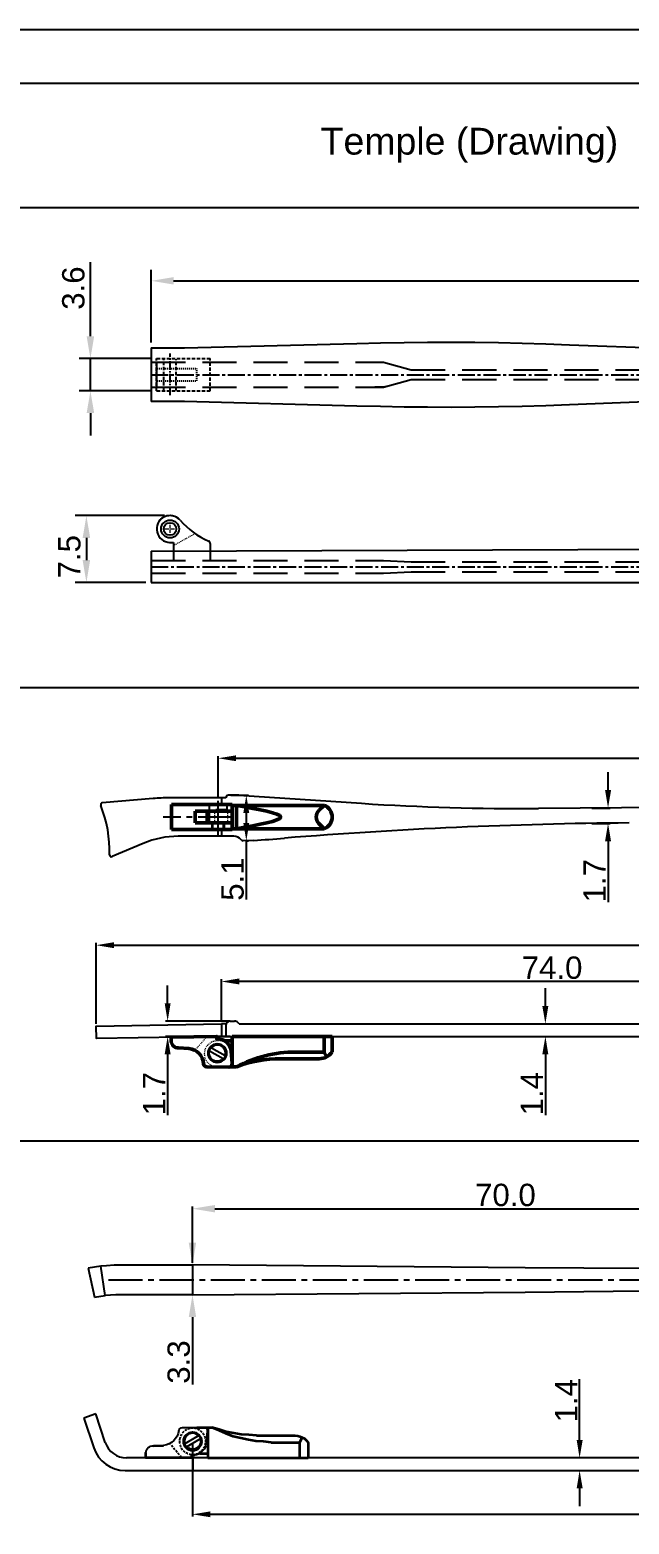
# Model space of a CAD drawing. Header units: millimetres. Extents: x 7018 to 13530, y 4187 to 5692.
# Drawn here: x 7608.3 to 7675.3, y 5081.7 to 5248.9 of the extents above; entities that cross this region are included whole.
import ezdxf

# ---------------------------------------------------------------- set-up
doc = ezdxf.new("R2010")
doc.units = ezdxf.units.MM
for name, pattern in [('CENTER2', [28.575, 19.05, -3.175, 3.175, -3.175]), ('DASHED', [19.05, 12.7, -6.35]), ('DASHEDX2', [38.1, 25.4, -12.7]), ('HIDDEN2', [0.1875, 0.125, -0.0625])]:
    doc.linetypes.add(name, pattern=pattern)
for name, color, linetype in [('Center Line', 2, 'CENTER2'), ('Dimension', 3, 'Continuous'), ('hid', 3, 'DASHEDX2'), ('Hidden Line', 1, 'HIDDEN2'), ('PDF_Geometry', 7, 'Continuous'), ('中心线', 1, 'CENTER2')]:
    doc.layers.add(name, color=color, linetype=linetype)
for name, color, linetype, lineweight in [('odj', 4, 'Continuous', 35), ('粗实线', 4, 'Continuous', 50), ('虚线', 1, 'HIDDEN2', 9)]:
    doc.layers.add(name, color=color, linetype=linetype, lineweight=lineweight)
doc.styles.get("Standard").update_dxf_attribs({"font": 'arial.ttf'})
doc.styles.add('样式 1', font='romant.shx')
doc.dimstyles.new('ISO-25$0', dxfattribs={"dimtxt": 2.5, "dimasz": 2.5, "dimexe": 0.5, "dimexo": 1, "dimgap": 1, "dimtad": 0, "dimtih": 1, "dimtoh": 1, "dimdec": 1, "dimzin": 10, "dimdsep": 46, "dimlunit": 6, "dimtxsty": '样式 1', "dimcen": 0, "dimclrd": 256, "dimclre": 256, "dimclrt": 7, "dimazin": 0, "dimtfac": 1, "dimtdec": 1, "dimtofl": 0, "dimtmove": 0, "dimatfit": 0, "dimfxl": 1, "dimtolj": 1, "dimtzin": 10, "dimarcsym": 0})
doc.dimstyles.new('Standard$0', dxfattribs={"dimtxt": 2.3, "dimasz": 2, "dimexe": 1, "dimexo": 1, "dimgap": 1, "dimtad": 1, "dimdec": 1, "dimzin": 0, "dimdsep": 46, "dimtxsty": 'Standard', "dimcen": 0, "dimclrd": 4, "dimclre": 4, "dimclrt": 4, "dimadec": 1, "dimazin": 0, "dimtfac": 1, "dimtdec": 1, "dimtofl": 0, "dimtmove": 0, "dimatfit": 0, "dimfxl": 1, "dimtfillclr": 256, "dimtolj": 1, "dimtzin": 0, "dimlwd": -1, "dimlwe": -1, "dimarcsym": 1})

# ---------------------------------------------------------------- blocks, each defined once
blk = doc.blocks.new('A$C4129f865')
at = {"layer": 'hid', "ltscale": 0.03}
for p, q in [((-2.24, 1.4), (-2.24, 0.66)), ((-2.14, 1.4), (-2.14, 0.66)), ((-0.94, 1.4), (-0.94, 0.66)), ((-0.84, 1.4), (-0.84, 0.66)), ((-2.24, -0.67), (-2.24, -0.8)), ((-0.84, -0.67), (-0.84, -0.8))]:
    blk.add_line(p, q, dxfattribs=at)
at = {"layer": 'hid', "ltscale": 0.05}
for p, q in [((-0.54, -0.8), (-2.54, -0.8)), ((-2.54, -0.8), (-2.54, -1.4)), ((-0.54, -0.8), (-0.54, -1.4))]:
    blk.add_line(p, q, dxfattribs=at)
at = {"layer": '中心线', "linetype": 'CENTER2', "ltscale": 0.2}
for p, q in [((-1.54, 2), (-1.54, -2)), ((0, 0), (-7.7, 0))]:
    blk.add_line(p, q, dxfattribs=at)
at = {"layer": '粗实线'}
for p, q in [((0, 1.4), (-6.77, 1.4)), ((-6.77, 1.4), (-6.77, -1.4)), ((0, 0.66), (-4.13, 0.66)), ((-4.13, 0.66), (-4.13, -0.67)), ((-2.77, 0.66), (-2.77, -0.67)), ((0, 1.4), (0, 0.66)), ((0, -1.4), (-6.77, -1.4)), ((0, -0.67), (-4.13, -0.67)), ((0, -0.67), (0, -1.4))]:
    blk.add_line(p, q, dxfattribs=at)
blk = doc.blocks.new('*D2189')
at = {"layer": 'Defpoints', "color": 0, "transparency": 16777216}
for p in [(7756.69, 5167.37), (7629.34, 5162.79), (7756.69, 5161.85)]:
    blk.add_point(p, dxfattribs=at)
at = {"layer": 'Dimension', "color": 3, "transparency": 16777216}
for p, q in [((7629.34, 5163.04), (7629.34, 5167.62)), ((7631.34, 5167.37), (7754.69, 5167.37)), ((7756.69, 5162.1), (7756.69, 5167.62))]:
    blk.add_line(p, q, dxfattribs=at)
for points in [[(7631.34, 5167.7), (7631.34, 5167.04), (7629.34, 5167.37)], [(7754.69, 5167.7), (7754.69, 5167.04), (7756.69, 5167.37)]]:
    blk.add_solid(points, dxfattribs=at)
at = {"layer": 'Dimension', "transparency": 16777216, "insert": (7693.02, 5168.9), "char_height": 2.5, "attachment_point": 5}
blk.add_mtext('\\A1;127.3', dxfattribs=at)
blk = doc.blocks.new('*D2190')
at = {"layer": 'Defpoints', "color": 0, "transparency": 16777216}
for p in [(7756.69, 5146.45), (7615.69, 5137.4), (7756.69, 5137.62)]:
    blk.add_point(p, dxfattribs=at)
at = {"layer": 'Dimension', "color": 3, "transparency": 16777216}
for p, q in [((7615.69, 5137.65), (7615.69, 5146.7)), ((7617.69, 5146.45), (7754.69, 5146.45)), ((7756.69, 5137.87), (7756.69, 5146.7))]:
    blk.add_line(p, q, dxfattribs=at)
for points in [[(7617.69, 5146.79), (7617.69, 5146.12), (7615.69, 5146.45)], [(7754.69, 5146.79), (7754.69, 5146.12), (7756.69, 5146.45)]]:
    blk.add_solid(points, dxfattribs=at)
at = {"layer": 'Dimension', "transparency": 16777216, "insert": (7686.19, 5147.98), "char_height": 2.5, "attachment_point": 5}
blk.add_mtext('\\A1;141.0', dxfattribs=at)
blk = doc.blocks.new('*D2191')
at = {"layer": 'Defpoints', "color": 0, "transparency": 16777216}
for p in [(7665.53, 5137.65), (7665.53, 5136.25), (7665.94, 5136.25)]:
    blk.add_point(p, dxfattribs=at)
at = {"layer": 'Dimension', "color": 3, "transparency": 16777216}
for p, q in [((7665.94, 5139.65), (7665.94, 5141.65)), ((7665.78, 5137.65), (7666.19, 5137.65)), ((7665.78, 5136.25), (7666.19, 5136.25)), ((7665.94, 5134.25), (7665.94, 5127.44))]:
    blk.add_line(p, q, dxfattribs=at)
for points in [[(7665.6, 5139.65), (7666.27, 5139.65), (7665.94, 5137.65)], [(7665.6, 5134.25), (7666.27, 5134.25), (7665.94, 5136.25)]]:
    blk.add_solid(points, dxfattribs=at)
at = {"layer": 'Dimension', "transparency": 16777216, "insert": (7664.43, 5129.84), "char_height": 2.5, "attachment_point": 5, "rotation": 90}
blk.add_mtext('\\A1;1.4', dxfattribs=at)
blk = doc.blocks.new('*D2192')
at = {"layer": 'Defpoints', "color": 0, "transparency": 16777216}
for p in [(7629.69, 5142.39), (7629.69, 5137.65), (7703.69, 5136.95)]:
    blk.add_point(p, dxfattribs=at)
at = {"layer": 'Dimension', "color": 3, "transparency": 16777216}
for p, q in [((7629.69, 5137.9), (7629.69, 5142.64)), ((7701.69, 5142.39), (7631.69, 5142.39)), ((7703.69, 5137.2), (7703.69, 5142.64))]:
    blk.add_line(p, q, dxfattribs=at)
for points in [[(7631.69, 5142.73), (7631.69, 5142.06), (7629.69, 5142.39)], [(7701.69, 5142.73), (7701.69, 5142.06), (7703.69, 5142.39)]]:
    blk.add_solid(points, dxfattribs=at)
at = {"layer": 'Dimension', "transparency": 16777216, "insert": (7666.69, 5143.92), "char_height": 2.5, "attachment_point": 5}
blk.add_mtext('\\A1;74.0', dxfattribs=at)
blk = doc.blocks.new('*D2195')
at = {"layer": 'Defpoints', "color": 0, "transparency": 16777216}
for p in [(7630.49, 5163.24), (7632.14, 5158.13), (7632.48, 5158.13)]:
    blk.add_point(p, dxfattribs=at)
at = {"layer": 'Dimension', "color": 3, "transparency": 16777216}
for p, q in [((7630.74, 5163.24), (7632.73, 5163.24)), ((7632.48, 5161.24), (7632.48, 5160.13)), ((7632.39, 5158.13), (7632.73, 5158.13)), ((7632.48, 5158.13), (7632.48, 5151.56))]:
    blk.add_line(p, q, dxfattribs=at)
for points in [[(7632.15, 5161.24), (7632.81, 5161.24), (7632.48, 5163.24)], [(7632.15, 5160.13), (7632.81, 5160.13), (7632.48, 5158.13)]]:
    blk.add_solid(points, dxfattribs=at)
at = {"layer": 'Dimension', "transparency": 16777216, "insert": (7630.95, 5153.85), "char_height": 2.5, "attachment_point": 5, "rotation": 90}
blk.add_mtext('\\A1;5.1', dxfattribs=at)
blk = doc.blocks.new('*D2196')
at = {"layer": 'Defpoints', "color": 0, "transparency": 16777216}
for p in [(7670.88, 5161.8), (7670.9, 5160.08), (7672.95, 5160.08)]:
    blk.add_point(p, dxfattribs=at)
at = {"layer": 'Dimension', "color": 3, "transparency": 16777216}
for p, q in [((7672.95, 5163.8), (7672.95, 5165.8)), ((7671.13, 5161.8), (7673.2, 5161.8)), ((7671.15, 5160.08), (7673.2, 5160.08)), ((7672.95, 5158.08), (7672.95, 5151.27))]:
    blk.add_line(p, q, dxfattribs=at)
for points in [[(7672.62, 5163.8), (7673.29, 5163.8), (7672.95, 5161.8)], [(7672.62, 5158.08), (7673.29, 5158.08), (7672.95, 5160.08)]]:
    blk.add_solid(points, dxfattribs=at)
at = {"layer": 'Dimension', "transparency": 16777216, "insert": (7671.45, 5153.67), "char_height": 2.5, "attachment_point": 5, "rotation": 90}
blk.add_mtext('\\A1;1.7', dxfattribs=at)
blk = doc.blocks.new('*D2198')
at = {"layer": 'Defpoints', "color": 0, "transparency": 16777216}
for p in [(7630.93, 5137.95), (7623.68, 5136.25), (7630.93, 5136.25)]:
    blk.add_point(p, dxfattribs=at)
at = {"layer": 'Dimension', "color": 3, "transparency": 16777216}
for p, q in [((7623.68, 5139.95), (7623.68, 5141.95)), ((7630.68, 5137.95), (7623.43, 5137.95)), ((7630.68, 5136.25), (7623.43, 5136.25)), ((7623.68, 5134.25), (7623.68, 5127.43))]:
    blk.add_line(p, q, dxfattribs=at)
for points in [[(7623.35, 5139.95), (7624.01, 5139.95), (7623.68, 5137.95)], [(7623.35, 5134.25), (7624.01, 5134.25), (7623.68, 5136.25)]]:
    blk.add_solid(points, dxfattribs=at)
at = {"layer": 'Dimension', "transparency": 16777216, "insert": (7622.17, 5129.84), "char_height": 2.5, "attachment_point": 5, "rotation": 90}
blk.add_mtext('\\A1;1.7', dxfattribs=at)
blk = doc.blocks.new('ERGERGR')
blk.add_line((1720.18, 1754.31), (1720.18, 1756.74))
at = {"linetype": 'DASHED', "ltscale": 0.02}
blk.add_line((1716.82, 1754.19), (1718.4, 1752.87), dxfattribs=at)
blk.add_circle((1718.64, 1755.43), 1.47, dxfattribs=at)
for centre, radius, start, end in [((1718.75, 1755.31), 1.71, 110.7783, 167.6945), ((1718.66, 1755.4), 1.6, 97.8412, 108.8329), ((1719.82, 1756.72), 0.36, 3.0144, 93.7167), ((1719.79, 1754.28), 0.394, 277.7506, 3.5364), ((1720.12, 1751.96), 1.95, 98.2267, 173.224), ((1717.35, 1750.99), 0.792, 271.7842, 4.2415)]:
    blk.add_arc(centre, radius, start, end)
at = {"layer": 'PDF_Geometry', "lineweight": 35}
blk.add_line((1719.8, 1757.08), (1718.44, 1756.98), dxfattribs=at)
for points in [[(1716.78, 1757.12), (1716.78, 1768.34)], [(1719.29, 1766.89), (1719.25, 1767.19), (1719.2, 1767.44), (1719.08, 1767.7), (1718.95, 1767.95), (1718.74, 1768.17), (1718.52, 1768.34), (1716.78, 1768.34)], [(1716.78, 1767.44), (1718.52, 1767.44), (1719.08, 1767.7)], [(1718.52, 1764.21), (1718.52, 1767.44)], [(1719.29, 1762.56), (1719.29, 1766.89)], [(1718.52, 1764.21), (1718.61, 1763.36), (1718.65, 1762.52), (1718.82, 1761.67), (1718.99, 1760.82), (1719.2, 1759.97), (1719.5, 1759.16), (1719.84, 1758.39), (1720.18, 1757.59)], [(1719.29, 1762.56), (1719.35, 1761.71), (1719.42, 1760.86), (1719.54, 1760.05), (1719.71, 1759.2), (1719.97, 1758.39), (1720.18, 1757.59)], [(1719.8, 1757.12), (1720.18, 1757.12), (1720.18, 1757.59)], [(1720.18, 1755.89), (1720.18, 1757.12), (1716.78, 1757.12)], [(1717.08, 1755.68), (1717.08, 1755.29), (1716.78, 1755.29), (1716.79, 1750.19), (1717.38, 1750.2)], [(1717.29, 1756.27), (1717.29, 1757.12)], [(1720.01, 1757.12), (1719.42, 1757.12)], [(1718.14, 1751.04), (1718.18, 1752.19)]]:
    blk.add_lwpolyline(points, dxfattribs=at)
at = {"layer": 'PDF_Geometry', "lineweight": 9}
for points in [[(1717.29, 1755.89), (1717.29, 1756.27)], [(1718.82, 1753.98), (1718.86, 1753.98), (1719.12, 1754.02)], [(1720.18, 1755.12), (1720.18, 1755.42)]]:
    blk.add_lwpolyline(points, dxfattribs=at)
at = {"layer": 'PDF_Geometry', "lineweight": 25}
for points in [[(1718.01, 1754.74), (1718.91, 1756.27, 0.817277), (1718.06, 1754.78)], [(1718.35, 1754.53), (1719.25, 1756.06, -0.817277), (1718.4, 1754.57)]]:
    blk.add_lwpolyline(points, format="xyb", dxfattribs=at)
at = {"layer": 'PDF_Geometry', "lineweight": 40}
blk.add_lwpolyline([(1718.61, 1756.4), (1718.65, 1756.4)], dxfattribs=at)
blk.add_circle((1718.64, 1755.43), 0.99, dxfattribs=at)
blk = doc.blocks.new('*D1653')
at = {"layer": 'Defpoints', "color": 0, "transparency": 16777216}
for p in [(7626.47, 5090.93), (7756.42, 5088.4), (7756.42, 5082.77)]:
    blk.add_point(p, dxfattribs=at)
at = {"layer": 'Dimension', "color": 3, "transparency": 16777216}
for p, q in [((7626.47, 5090.68), (7626.47, 5082.52)), ((7756.42, 5088.15), (7756.42, 5082.52)), ((7628.47, 5082.77), (7754.42, 5082.77))]:
    blk.add_line(p, q, dxfattribs=at)
for points in [[(7628.47, 5083.1), (7628.47, 5082.44), (7626.47, 5082.77)], [(7754.42, 5083.1), (7754.42, 5082.44), (7756.42, 5082.77)]]:
    blk.add_solid(points, dxfattribs=at)
at = {"layer": 'Dimension', "transparency": 16777216, "insert": (7691.45, 5084.3), "char_height": 2.5, "attachment_point": 5}
blk.add_mtext('\\A1;130.0', dxfattribs=at)
blk = doc.blocks.new('*D2199')
at = {"layer": 'Defpoints', "color": 0, "transparency": 16777216}
for p in [(7626.46, 5110.67), (7626.46, 5107.34), (7626.48, 5107.34)]:
    blk.add_point(p, dxfattribs=at)
at = {"layer": 'Dimension', "color": 3, "transparency": 16777216}
for p, q in [((7626.46, 5113.17), (7626.46, 5115.67)), ((7626.23, 5107.34), (7626.21, 5107.34)), ((7626.46, 5104.84), (7626.46, 5097.29))]:
    blk.add_line(p, q, dxfattribs=at)
for points in [[(7626.04, 5113.17), (7626.87, 5113.17), (7626.46, 5110.67)], [(7626.04, 5104.84), (7626.87, 5104.84), (7626.46, 5107.34)]]:
    blk.add_solid(points, dxfattribs=at)
at = {"layer": 'Dimension', "transparency": 16777216, "insert": (7624.93, 5099.81), "char_height": 2.5, "attachment_point": 5, "rotation": 90}
blk.add_mtext('\\A1;3.3', dxfattribs=at)
blk = doc.blocks.new('*D2203')
at = {"layer": 'Defpoints', "color": 0, "transparency": 16777216}
for p in [(7669.77, 5089.08), (7669.77, 5087.68), (7669.77, 5087.68)]:
    blk.add_point(p, dxfattribs=at)
at = {"layer": 'Dimension', "color": 3, "transparency": 16777216}
for p, q in [((7669.77, 5091.08), (7669.77, 5097.88)), ((7669.77, 5085.68), (7669.77, 5083.68))]:
    blk.add_line(p, q, dxfattribs=at)
for points in [[(7669.44, 5091.08), (7670.11, 5091.08), (7669.77, 5089.08)], [(7669.44, 5085.68), (7670.11, 5085.68), (7669.77, 5087.68)]]:
    blk.add_solid(points, dxfattribs=at)
at = {"layer": 'Dimension', "transparency": 16777216, "insert": (7668.27, 5095.48), "char_height": 2.5, "attachment_point": 5, "rotation": 90}
blk.add_mtext('\\A1;1.4', dxfattribs=at)
blk = doc.blocks.new('*D2204')
at = {"layer": 'Defpoints', "color": 0, "transparency": 16777216}
for p in [(7696.48, 5116.97), (7626.46, 5110.67), (7696.48, 5109.9)]:
    blk.add_point(p, dxfattribs=at)
at = {"layer": 'Dimension', "color": 3, "transparency": 16777216}
for p, q in [((7626.46, 5110.92), (7626.46, 5117.22)), ((7628.96, 5116.97), (7693.98, 5116.97)), ((7696.48, 5110.15), (7696.48, 5117.22))]:
    blk.add_line(p, q, dxfattribs=at)
for points in [[(7628.96, 5117.38), (7628.96, 5116.55), (7626.46, 5116.97)], [(7693.98, 5117.38), (7693.98, 5116.55), (7696.48, 5116.97)]]:
    blk.add_solid(points, dxfattribs=at)
at = {"layer": 'Dimension', "transparency": 16777216, "insert": (7661.47, 5118.49), "char_height": 2.5, "attachment_point": 5}
blk.add_mtext('\\A1;70.0', dxfattribs=at)
blk = doc.blocks.new('*D3091')
at = {"layer": 'Defpoints', "color": 0, "transparency": 16777216}
for p in [(7766.83, 5220.79), (7621.85, 5213.28), (7766.83, 5211.83)]:
    blk.add_point(p, dxfattribs=at)
at = {"layer": 'Dimension', "color": 0, "lineweight": -2, "transparency": 16777216}
for p, q in [((7621.85, 5213.91), (7621.85, 5222.04)), ((7766.83, 5212.45), (7766.83, 5222.04)), ((7624.35, 5220.79), (7764.33, 5220.79))]:
    blk.add_line(p, q, dxfattribs=at)
at = {"layer": 'Dimension', "color": 0, "transparency": 16777216}
for points in [[(7624.35, 5221.21), (7624.35, 5220.38), (7621.85, 5220.79)], [(7764.33, 5221.21), (7764.33, 5220.38), (7766.83, 5220.79)]]:
    blk.add_solid(points, dxfattribs=at)
at = {"layer": 'Dimension', "color": 0, "transparency": 16777216, "insert": (7694.34, 5222.69), "char_height": 2.5, "attachment_point": 5}
blk.add_mtext('145±2', dxfattribs=at)
blk = doc.blocks.new('*D2057')
at = {"layer": 'Defpoints', "color": 0, "transparency": 16777216}
for p in [(7623.95, 5194.52), (7614.59, 5187.04), (7621.85, 5187.04)]:
    blk.add_point(p, dxfattribs=at)
at = {"layer": 'Dimension', "color": 0, "lineweight": -2, "transparency": 16777216}
for p, q in [((7623.33, 5194.52), (7613.34, 5194.52)), ((7614.59, 5192.02), (7614.59, 5189.54)), ((7621.23, 5187.04), (7613.34, 5187.04))]:
    blk.add_line(p, q, dxfattribs=at)
at = {"layer": 'Dimension', "color": 0, "transparency": 16777216}
for points in [[(7614.17, 5192.02), (7615.01, 5192.02), (7614.59, 5194.52)], [(7614.17, 5189.54), (7615.01, 5189.54), (7614.59, 5187.04)]]:
    blk.add_solid(points, dxfattribs=at)
at = {"layer": 'Dimension', "color": 0, "transparency": 16777216, "insert": (7612.69, 5189.92), "char_height": 2.5, "attachment_point": 5, "rotation": 90}
blk.add_mtext('7.5', dxfattribs=at)
blk = doc.blocks.new('*D2058')
at = {"layer": 'Defpoints', "color": 0, "transparency": 16777216}
for p in [(7622.45, 5212.09), (7615.04, 5208.49), (7622.45, 5208.49)]:
    blk.add_point(p, dxfattribs=at)
at = {"layer": 'Dimension', "color": 0, "lineweight": -2, "transparency": 16777216}
for p, q in [((7615.04, 5214.59), (7615.04, 5222.88)), ((7621.83, 5212.09), (7613.79, 5212.09)), ((7615.04, 5208.49), (7615.04, 5212.09)), ((7621.83, 5208.49), (7613.79, 5208.49)), ((7615.04, 5205.99), (7615.04, 5203.49))]:
    blk.add_line(p, q, dxfattribs=at)
at = {"layer": 'Dimension', "color": 0, "transparency": 16777216}
for points in [[(7614.62, 5214.59), (7615.46, 5214.59), (7615.04, 5212.09)], [(7614.62, 5205.99), (7615.46, 5205.99), (7615.04, 5208.49)]]:
    blk.add_solid(points, dxfattribs=at)
at = {"layer": 'Dimension', "color": 0, "transparency": 16777216, "insert": (7613.14, 5219.98), "char_height": 2.5, "attachment_point": 5, "rotation": 90}
blk.add_mtext('3.6', dxfattribs=at)
blk = doc.blocks.new('*U1597')
at = {"layer": 'Center Line', "color": 0, "lineweight": 5, "ltscale": 0.2, "transparency": 16777216}
for p, q in [((-0.57, 0), (-0.14, 0)), ((0, 0.14), (0, 0.46)), ((0.14, 0), (0.5, 0)), ((0, -0.42), (0, -0.14))]:
    blk.add_line(p, q, dxfattribs=at)
at = {"layer": 'Center Line', "color": 0, "linetype": 'Continuous', "lineweight": 5, "ltscale": 0.2, "transparency": 16777216}
for p, q in [((-0.07, 0), (0.07, 0)), ((0, -0.07), (0, 0.07))]:
    blk.add_line(p, q, dxfattribs=at)

msp = doc.modelspace()

# ---------------------------------------------------------------- linework, layer by layer
for p, q in [((7927.972, 5242.873), (7518.716, 5242.873)), ((7531.273, 5228.984), (7927.711, 5228.984)), ((7621.851, 5213.283), (7621.851, 5207.287)), ((7621.851, 5211.684), (7621.851, 5208.887)), ((7622.451, 5211.684), (7622.451, 5208.887)), ((7621.851, 5190.541), (7760.325, 5191.106)), ((7621.851, 5190.541), (7621.851, 5187.041)), ((7623.899, 5191.525), (7624.351, 5191.509)), ((7624.351, 5191.509), (7624.351, 5190.551)), ((7628.451, 5191.383), (7628.451, 5190.568)), ((7621.851, 5189.491), (7621.851, 5188.091)), ((7621.851, 5187.041), (7766.445, 5187.041)), ((7531.534, 5175.281), (7927.972, 5175.281)), ((7631.645, 5163.241), (7630.487, 5163.241)), ((7631.645, 5163.241), (7645.379, 5162.329)), ((7622.075, 5162.865), (7616.37, 5162.366)), ((7630.187, 5162.941), (7623.818, 5162.941)), ((7629.687, 5162.941), (7629.687, 5162.191)), ((7698.687, 5162.024), (7665.163, 5161.754)), ((7631.095, 5158.641), (7624.869, 5158.641)), ((7629.687, 5159.391), (7629.687, 5158.641)), ((7633.3, 5158.17), (7632.139, 5158.13)), ((7620.952, 5157.842), (7617.47, 5156.359)), ((7629.687, 5137.646), (7629.687, 5136.246)), ((7630.229, 5137.646), (7629.687, 5137.646)), ((7630.187, 5137.646), (7630.187, 5136.246)), ((7630.687, 5137.946), (7631.176, 5137.946)), ((7631.687, 5137.646), (7631.525, 5137.804)), ((7631.687, 5137.646), (7702.187, 5137.646)), ((7629.687, 5136.246), (7702.187, 5136.246)), ((7531.534, 5124.548), (7927.972, 5124.548)), ((7614.773, 5110.312), (7615.495, 5107.084)), ((7696, 5089.077), (7626.485, 5089.077)), ((7626.485, 5089.077), (7626.485, 5087.677)), ((7626.485, 5087.677), (7696, 5087.677))]:
    msp.add_line(p, q)
at = {"color": 1, "linetype": 'DASHED', "ltscale": 0.3}
for p, q in [((7647.846, 5211.684), (7650.929, 5210.838)), ((7650.929, 5210.838), (7756.127, 5210.838)), ((7647.846, 5208.887), (7650.929, 5209.738)), ((7650.929, 5209.738), (7756.127, 5209.738)), ((7621.851, 5189.491), (7647.846, 5189.491)), ((7647.846, 5189.491), (7650.929, 5189.341)), ((7647.846, 5188.091), (7650.929, 5188.241)), ((7650.929, 5189.341), (7756.127, 5189.341)), ((7650.929, 5188.241), (7756.127, 5188.241)), ((7621.851, 5188.091), (7647.846, 5188.091))]:
    msp.add_line(p, q, dxfattribs=at)
msp.add_lwpolyline([(7932.01, 4951.873), (7932.01, 5248.873), (7512.01, 5248.873), (7512.01, 4951.873)], close=True)
for points in [[(7621.851, 5211.684), (7647.846, 5211.684)], [(7621.851, 5208.887), (7647.846, 5208.887)], [(7648.47, 5209.061), (7647.846, 5208.887), (7646.842, 5208.887)]]:
    msp.add_lwpolyline(points, dxfattribs=at)
msp.add_lwpolyline([(7629.687, 5136.246), (7615.714, 5136.002), (7615.689, 5137.402), (7629.687, 5137.646)])
for points in [[(7628.577, 5134.983), (7630.097, 5134.105, 0.797724)], [(7628.377, 5134.637), (7629.897, 5133.759, -0.797724)]]:
    msp.add_lwpolyline(points, format="xyb", close=True)
for radius in [1, 0.7]:
    msp.add_circle((7623.951, 5193.024), radius)
for centre, radius, start, end in [((7623.951, 5193.024), 1.5, 40.90116, 270), ((7623.951, 5193.024), 1.5, 40.90116, 152.59211), ((7631.888, 5199.899), 9, 220.90116, 246.31206), ((7628.151, 5191.383), 0.3, 0, 66.31206), ((7630.487, 5162.941), 0.3, 90, 180), ((7616.387, 5162.166), 0.2, 95, 201.58476), ((7603.018, 5156.877), 14.177, 358.67001, 21.58476), ((7623.818, 5142.941), 20, 90, 95), ((7663.012, 5428.055), 266.31, 266.20353, 270.46268), ((7679.62, 4626.153), 534, 90.46268, 94.6059), ((7624.869, 5148.641), 10, 90, 113.05932), ((7631.095, 5157.641), 1, 37.35231, 90), ((7632.128, 5158.429), 0.3, 217.35231, 272), ((7611.298, 5474.214), 316.808, 273.98216, 274.6059), ((7617.391, 5156.544), 0.2, 178.67001, 293.05932), ((7630.687, 5137.446), 0.5, 90, 180), ((7631.176, 5137.446), 0.5, 45.7585, 90)]:
    msp.add_arc(centre, radius, start, end)
at = {"layer": 'Center Line', "ltscale": 0.05}
msp.add_line((7623.951, 5207.993), (7623.951, 5212.645), dxfattribs=at)
at = {"layer": 'Center Line', "ltscale": 0.1}
for p, q in [((7621.851, 5210.285), (7756.827, 5210.288)), ((7621.851, 5188.791), (7756.827, 5188.791))]:
    msp.add_line(p, q, dxfattribs=at)
at = {"layer": 'Center Line', "lineweight": 25, "ltscale": 0.2}
msp.add_line((7617.07, 5109.005), (7765.293, 5109.005), dxfattribs=at)
at = {"layer": 'Hidden Line', "ltscale": 3}
for p, q in [((7622.451, 5208.485), (7622.451, 5212.085)), ((7622.451, 5212.085), (7628.451, 5212.085)), ((7623.251, 5208.535), (7623.251, 5212.035)), ((7624.651, 5208.535), (7624.651, 5212.035)), ((7628.451, 5208.485), (7628.451, 5212.085)), ((7622.451, 5208.485), (7628.451, 5208.485))]:
    msp.add_line(p, q, dxfattribs=at)
at = {"layer": 'Hidden Line', "color": 4}
for p, q in [((7622.451, 5210.985), (7626.931, 5210.985)), ((7622.451, 5209.585), (7622.451, 5210.985)), ((7626.931, 5209.585), (7626.931, 5210.985)), ((7622.451, 5209.585), (7626.931, 5209.585))]:
    msp.add_line(p, q, dxfattribs=at)
at = {"layer": 'Hidden Line', "ltscale": 30}
for p, q in [((7624.351, 5190.551), (7624.351, 5189.491)), ((7624.351, 5190.551), (7624.351, 5189.491)), ((7628.451, 5190.568), (7628.451, 5189.491))]:
    msp.add_line(p, q, dxfattribs=at)
at = {"layer": 'odj'}
msp.add_line((7630.887, 5133.031), (7630.887, 5133.631), dxfattribs=at)
at = {"layer": 'PDF_Geometry', "color": 7, "lineweight": 25}
for p, q in [((7625.548, 5213.283), (7644.832, 5213.786)), ((7644.832, 5213.786), (7647.481, 5213.854)), ((7647.481, 5213.854), (7650.125, 5213.902)), ((7650.125, 5213.902), (7652.769, 5213.928)), ((7652.769, 5213.928), (7655.418, 5213.934)), ((7655.418, 5213.934), (7658.062, 5213.918)), ((7658.062, 5213.918), (7660.711, 5213.881)), ((7660.711, 5213.881), (7663.355, 5213.823)), ((7663.355, 5213.823), (7665.999, 5213.749)), ((7665.999, 5213.749), (7668.648, 5213.648)), ((7668.648, 5213.648), (7696.656, 5212.564)), ((7621.851, 5213.283), (7625.548, 5213.283)), ((7625.548, 5207.287), (7621.851, 5207.287)), ((7644.832, 5206.78), (7625.548, 5207.287)), ((7647.481, 5206.716), (7644.832, 5206.78)), ((7650.125, 5206.668), (7647.481, 5206.716)), ((7652.769, 5206.642), (7650.125, 5206.668)), ((7655.418, 5206.637), (7652.769, 5206.642)), ((7658.062, 5206.653), (7655.418, 5206.637)), ((7660.711, 5206.684), (7658.062, 5206.653)), ((7663.355, 5206.742), (7660.711, 5206.684)), ((7665.999, 5206.822), (7663.355, 5206.742)), ((7668.648, 5206.917), (7665.999, 5206.822)), ((7696.656, 5208.001), (7668.648, 5206.917))]:
    msp.add_line(p, q, dxfattribs=at)
at = {"layer": 'PDF_Geometry', "lineweight": 25}
for p, q in [((7615.644, 5093.999), (7614.313, 5093.528)), ((7614.313, 5093.528), (7615.408, 5090.216)), ((7616.705, 5090.807), (7615.65, 5094.002)), ((7626.485, 5089.077), (7619.079, 5089.092)), ((7626.485, 5087.677), (7626.485, 5089.077)), ((7618.921, 5087.677), (7626.485, 5087.677))]:
    msp.add_line(p, q, dxfattribs=at)
for points in [[(7626.456, 5110.652), (7618.596, 5110.652), (7617.704, 5110.652), (7616.854, 5110.567), (7616.217, 5110.525), (7614.773, 5110.312)], [(7615.495, 5107.084), (7616.684, 5107.254), (7616.217, 5110.525)], [(7696.481, 5109.897), (7695.504, 5110.024), (7694.484, 5110.067), (7688.876, 5110.152), (7676.811, 5110.279), (7663.683, 5110.364), (7626.456, 5110.671), (7626.456, 5107.339), (7663.683, 5107.645), (7676.811, 5107.773), (7688.876, 5107.858), (7694.484, 5107.943), (7695.504, 5108.028)], [(7626.456, 5107.339), (7618.766, 5107.339), (7617.874, 5107.339), (7616.684, 5107.254)]]:
    msp.add_lwpolyline(points, dxfattribs=at)
for centre, radius, start, end in [((7618.921, 5091.377), 3.7, 198.28855, 270), ((7619.079, 5091.592), 2.5, 198.28866, 269.98872)]:
    msp.add_arc(centre, radius, start, end, dxfattribs=at)
at = {"layer": '粗实线'}
for p, q in [((7641.207, 5162.091), (7630.887, 5162.091)), ((7630.887, 5159.491), (7630.887, 5162.091)), ((7631.387, 5159.491), (7631.387, 5162.091)), ((7640.605, 5161.51), (7641.207, 5162.091)), ((7628.237, 5160.141), (7628.237, 5161.441)), ((7628.237, 5161.441), (7630.887, 5161.441)), ((7628.237, 5160.141), (7630.887, 5160.141)), ((7640.605, 5160.071), (7641.207, 5159.491)), ((7641.207, 5159.491), (7630.887, 5159.491)), ((7630.887, 5135.746), (7630.059, 5135.746)), ((7630.887, 5136.246), (7642.087, 5136.246)), ((7630.887, 5132.846), (7630.887, 5136.246)), ((7641.207, 5136.246), (7641.207, 5134.496)), ((7642.087, 5134.516), (7642.087, 5136.246)), ((7630.887, 5132.846), (7630.887, 5133.246)), ((7636.326, 5133.746), (7640.637, 5133.746)), ((7637.981, 5134.496), (7641.207, 5134.496)), ((7641.207, 5134.496), (7641.458, 5133.95)), ((7630.887, 5132.846), (7630.691, 5132.846)), ((7630.887, 5132.846), (7631.387, 5132.846))]:
    msp.add_line(p, q, dxfattribs=at)
msp.add_lwpolyline([(7630.884, 5133.203), (7630.789, 5134.563, 0.3989595), (7629.266, 5135.958), (7629.168, 5135.957), (7629.163, 5136.237), (7624.064, 5136.148), (7624.071, 5135.748, 0.4142136), (7624.884, 5134.962), (7626.059, 5134.88, -0.3842465), (7627.686, 5133.193, 0.399346), (7628.029, 5132.854), (7630.51, 5132.811, 0.473548)], format="xyb", close=True, dxfattribs=at)
at = {"layer": '粗实线', "lineweight": 40}
msp.add_circle((7629.237, 5134.371), 1, dxfattribs=at)
at = {"layer": '粗实线'}
for centre, radius, start, end in [((7641.3, 5160.791), 1, 133.9963, 226.0037), ((7640.687, 5160.791), 1.4, 291.78679, 68.21321), ((7637.981, 5120.496), 14, 90, 118.09805), ((7636.326, 5119.746), 14, 90, 110.65615), ((7640.637, 5135.496), 1.75, 270, 325.95227)]:
    msp.add_arc(centre, radius, start, end, dxfattribs=at)
msp.add_spline([(7631.387, 5159.491), (7636.326, 5160.791), (7631.387, 5162.091)], degree=3, dxfattribs=at)
at = {"layer": '虚线', "ltscale": 0.1}
msp.add_line((7626.756, 5192.505), (7624.351, 5191.174), dxfattribs=at)
at = {"layer": '虚线', "ltscale": 0.2}
for p, q in [((7628.962, 5160.141), (7628.962, 5161.441)), ((7630.412, 5160.141), (7630.412, 5161.441))]:
    msp.add_line(p, q, dxfattribs=at)
at = {"layer": '虚线', "ltscale": 0.05}
msp.add_line((7628.063, 5136.217), (7626.73, 5134.694), dxfattribs=at)
msp.add_lwpolyline([(7630.059, 5135.746), (7629.231, 5135.746, 1), (7629.231, 5132.846), (7630.691, 5132.846)], format="xyb", dxfattribs=at)

# ---------------------------------------------------------------- block references
at = {"xscale": -1}
for name, p, rotation in [('A$C4129f865', (7630.887, 5160.791), 180), ('ERGERGR', (5871.044, 3372.295), 270)]:
    msp.add_blockref(name, p, dxfattribs=dict(at, rotation=rotation))
at = {"layer": 'Center Line', "lineweight": 5, "ltscale": 0.2}
msp.add_blockref('*U1597', (7623.951, 5193.024), dxfattribs=at)

# ---------------------------------------------------------------- texts
at = {"insert": (7657.44, 5235.966), "char_height": 2.99966, "width": 46.92869, "attachment_point": 5}
msp.add_mtext('Temple (Drawing)', dxfattribs=at)

# ---------------------------------------------------------------- dimensions: what is measured, and where the dimension line sits
at = {"layer": 'Dimension'}
for base, p1, p2, dimstyle, override, picture, middle in [((7766.827, 5220.793), (7621.851, 5213.283), (7766.827, 5211.826), 'ISO-25$0', {"dimexe": 1.25, "dimexo": 0.625, "dimgap": 0.625, "dimtad": 1, "dimzin": 8, "dimlunit": 2, "dimpost": '<>', "dimtxsty": 'Standard', "dimcen": 2.5, "dimclrd": 0, "dimclre": 0, "dimclrt": 0, "dimadec": 0, "dimtol": 1, "dimtp": 2, "dimtm": 2, "dimtdec": 2, "dimtofl": 1, "dimatfit": 3, "dimtolj": 0, "dimtzin": 8}, '*D3091', (7694.339, 5222.695)), ((7756.687, 5167.369), (7629.344, 5162.795), (7756.687, 5161.849), 'Standard$0', {"dimtxt": 2.5, "dimexe": 0.25, "dimexo": 0.25, "dimgap": 0.25, "dimclrd": 3, "dimclre": 3, "dimclrt": 256, "dimadec": 2, "dimtdec": 2, "dimatfit": 3}, '*D2189', (7693.016, 5168.896)), ((7629.687, 5142.393), (7703.687, 5136.952), (7629.687, 5137.646), 'Standard$0', {"dimtxt": 2.5, "dimexe": 0.25, "dimexo": 0.25, "dimgap": 0.25, "dimclrd": 3, "dimclre": 3, "dimclrt": 256, "dimadec": 2, "dimtdec": 2, "dimatfit": 3}, '*D2192', (7666.687, 5143.919)), ((7696.481, 5116.965), (7626.456, 5110.671), (7696.481, 5109.897), 'Standard$0', {"dimtxt": 2.5, "dimasz": 2.5, "dimexe": 0.25, "dimexo": 0.25, "dimgap": 0.25, "dimclrd": 3, "dimclre": 3, "dimclrt": 256, "dimadec": 2, "dimtdec": 2, "dimatfit": 3}, '*D2204', (7661.468, 5118.491)), ((7756.422, 5082.77), (7626.47, 5090.934), (7756.422, 5088.403), 'Standard$0', {"dimtxt": 2.5, "dimexe": 0.25, "dimexo": 0.25, "dimgap": 0.25, "dimclrd": 3, "dimclre": 3, "dimclrt": 256, "dimadec": 2, "dimtdec": 2, "dimatfit": 3}, '*D1653', (7691.446, 5084.297))]:
    dim = msp.add_linear_dim(base=base, p1=p1, p2=p2, dimstyle=dimstyle, override=override, dxfattribs=at)
    dim.commit()
    dim.dimension.update_dxf_attribs({"geometry": picture, "text_midpoint": middle})
for base, p1, p2, dimstyle, override, picture, middle in [((7615.04, 5208.485), (7622.451, 5212.085), (7622.451, 5208.485), 'ISO-25$0', {"dimexe": 1.25, "dimexo": 0.625, "dimgap": 0.625, "dimtad": 1, "dimtih": 0, "dimtoh": 0, "dimzin": 8, "dimlunit": 2, "dimtxsty": 'Standard', "dimcen": 2.5, "dimclrd": 0, "dimclre": 0, "dimclrt": 0, "dimadec": 0, "dimtdec": 2, "dimtofl": 1, "dimatfit": 3, "dimtolj": 0, "dimtzin": 8}, '*D2058', (7615.04, 5219.984)), ((7614.591, 5187.041), (7623.951, 5194.524), (7621.851, 5187.041), 'ISO-25$0', {"dimexe": 1.25, "dimexo": 0.625, "dimgap": 0.625, "dimtad": 1, "dimtih": 0, "dimtoh": 0, "dimzin": 8, "dimlunit": 2, "dimtxsty": 'Standard', "dimcen": 2.5, "dimclrd": 0, "dimclre": 0, "dimclrt": 0, "dimadec": 0, "dimtdec": 2, "dimtofl": 1, "dimatfit": 3, "dimtolj": 0, "dimtzin": 8}, '*D2057', (7614.591, 5189.919)), ((7632.48, 5158.13), (7630.487, 5163.241), (7632.139, 5158.13), 'Standard$0', {"dimtxt": 2.5, "dimexe": 0.25, "dimexo": 0.25, "dimgap": 0.25, "dimclrd": 3, "dimclre": 3, "dimclrt": 256, "dimadec": 2, "dimtdec": 2, "dimatfit": 3}, '*D2195', (7632.48, 5153.845)), ((7669.775, 5087.677), (7669.775, 5089.077), (7669.775, 5087.677), 'Standard$0', {"dimtxt": 2.5, "dimexe": 0.25, "dimexo": 0.25, "dimgap": 0.25, "dimclrd": 3, "dimclre": 3, "dimclrt": 256, "dimadec": 2, "dimtdec": 2, "dimatfit": 3}, '*D2203', (7669.775, 5095.48))]:
    dim = msp.add_linear_dim(base=base, p1=p1, p2=p2, angle=90, dimstyle=dimstyle, override=override, dxfattribs=at)
    dim.commit()
    dim.dimension.update_dxf_attribs({"geometry": picture, "text_midpoint": middle, "dimtype": 160})
for base, p1, p2, override, picture, middle in [((7672.954, 5160.082), (7670.876, 5161.8), (7670.904, 5160.082), {"dimtxt": 2.5, "dimexe": 0.25, "dimexo": 0.25, "dimgap": 0.25, "dimclrd": 3, "dimclre": 3, "dimclrt": 256, "dimadec": 2, "dimtdec": 2, "dimatfit": 3}, '*D2196', (7671.448, 5153.674)), ((7623.679, 5136.246), (7630.931, 5137.946), (7630.931, 5136.246), {"dimtxt": 2.5, "dimexe": 0.25, "dimexo": 0.25, "dimgap": 0.25, "dimclrd": 3, "dimclre": 3, "dimclrt": 256, "dimadec": 2, "dimtdec": 2, "dimatfit": 3}, '*D2198', (7622.174, 5129.838)), ((7665.937, 5136.246), (7665.534, 5137.646), (7665.534, 5136.246), {"dimtxt": 2.5, "dimexe": 0.25, "dimexo": 0.25, "dimgap": 0.25, "dimclrd": 3, "dimclre": 3, "dimclrt": 256, "dimadec": 2, "dimtdec": 2, "dimatfit": 3}, '*D2191', (7664.432, 5129.843)), ((7626.456, 5107.339), (7626.456, 5110.671), (7626.483, 5107.339), {"dimtxt": 2.5, "dimasz": 2.5, "dimexe": 0.25, "dimexo": 0.25, "dimgap": 0.25, "dimclrd": 3, "dimclre": 3, "dimclrt": 256, "dimadec": 2, "dimtdec": 2, "dimatfit": 3}, '*D2199', (7624.928, 5099.814))]:
    dim = msp.add_linear_dim(base=base, p1=p1, p2=p2, angle=90, dimstyle='Standard$0', override=override, dxfattribs=at)
    dim.commit()
    dim.dimension.update_dxf_attribs({"geometry": picture, "text_midpoint": middle})
dim = msp.add_linear_dim(base=(7756.687, 5146.452), p1=(7615.689, 5137.402), p2=(7756.687, 5137.621), dimstyle='Standard$0', override={"dimtxt": 2.5, "dimexe": 0.25, "dimexo": 0.25, "dimgap": 0.25, "dimclrd": 3, "dimclre": 3, "dimclrt": 256, "dimadec": 2, "dimtdec": 2, "dimatfit": 3}, dxfattribs=at)
dim.commit()
dim.dimension.update_dxf_attribs({"geometry": '*D2190', "text_midpoint": (7686.188, 5146.452), "dimtype": 160})

doc.saveas('drawing.dxf')
